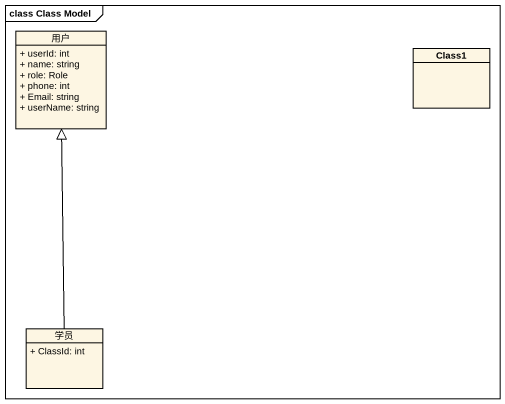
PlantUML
@startuml
mainframe class Class Model
hide circle
hide empty members
skinparam classAttributeIconSize 0
class 用户 {
  + userId: int
  + name: string
  + role: Role
  + phone: int
  + Email: string
  + userName: string
}
class Class1
class 学员 {
  + ClassId: int
}
学员 -up-|> 用户
@enduml
